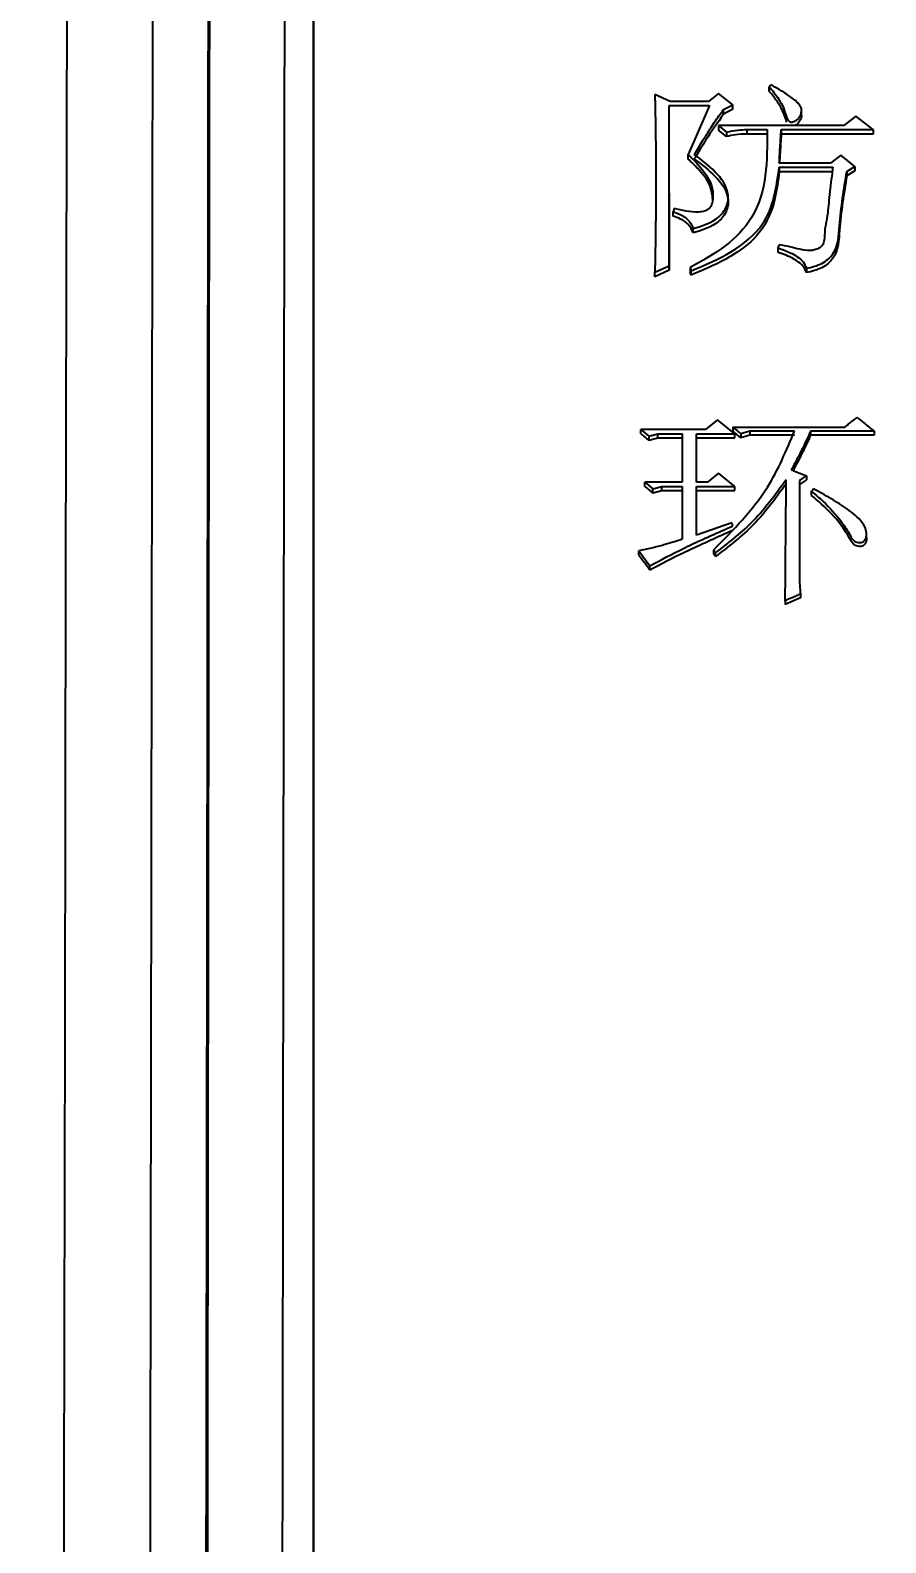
# Model space of a CAD drawing. Header units: millimetres. Extents: x 2126 to 3741, y 477 to 1658.
# Drawn here: x 2346.98 to 2356.14, y 1382.4 to 1398.59 of the extents above; entities that cross this region are included whole.
import ezdxf

# ---------------------------------------------------------------- set-up
doc = ezdxf.new("R2010")
doc.units = ezdxf.units.MM
doc.layers.add('AM_5', color=3, linetype='Continuous', lineweight=25)
doc.styles.add('SLDTEXTSTYLE1', font='txt.shx', dxfattribs={"width": 0.7, "bigfont": 'gbcbig.shx'})
doc.dimstyles.new('SLDDIMSTYLE12$0', dxfattribs={"dimtxt": 12, "dimasz": 10, "dimexe": 0, "dimexo": 0.0625, "dimgap": 0.875, "dimtad": 1, "dimdec": 1, "dimlfac": 1.8, "dimrnd": 1e-09, "dimzin": 12, "dimdsep": 46, "dimtxsty": 'SLDTEXTSTYLE1', "dimcen": 0.09, "dimdle": 8.16, "dimclrd": 3, "dimclre": 3, "dimadec": 0, "dimazin": 3, "dimtfac": 1, "dimtdec": 1, "dimtofl": 0, "dimtmove": 0, "dimatfit": 3, "dimfxl": 0, "dimfrac": 2, "dimtolj": 1, "dimlwd": 5, "dimlwe": 5, "dimarcsym": 0})

# ---------------------------------------------------------------- blocks, each defined once
blk = doc.blocks.new('*D20')
at = {"layer": 'AM_5', "color": 3, "lineweight": 5, "transparency": 16777216}
blk.add_line((2548.033, 1555.7), (2264.196, 1555.7), dxfattribs=at)
at = {"layer": 'AM_5', "color": 3, "linetype": 'Continuous', "lineweight": 5, "transparency": 16777216}
for p, q in [((2264.196, 1545.7), (2264.196, 1266.959)), ((2595.101, 1256.959), (2264.196, 1256.959))]:
    blk.add_line(p, q, dxfattribs=at)
at = {"layer": 'AM_5', "color": 3, "transparency": 16777216}
for points in [[(2262.529, 1545.7), (2265.863, 1545.7), (2264.196, 1555.7)], [(2262.529, 1266.959), (2265.863, 1266.959), (2264.196, 1256.959)]]:
    blk.add_solid(points, dxfattribs=at)
at = {"layer": 'Defpoints', "color": 0, "transparency": 16777216}
for p in [(2548.096, 1555.7), (2264.196, 1256.959), (2595.163, 1256.959)]:
    blk.add_point(p, dxfattribs=at)
at = {"layer": 'AM_5', "color": 0, "transparency": 16777216, "insert": (2257.321, 1403.647), "char_height": 12, "attachment_point": 5, "rotation": 90, "style": 'SLDTEXTSTYLE1'}
blk.add_mtext('\\A1;350', dxfattribs=at)

msp = doc.modelspace()

# ---------------------------------------------------------------- linework, layer by layer
at = {"color": 7, "linetype": 'Continuous', "lineweight": 25}
for p, q in [((2354.917, 1398.008), (2354.895, 1397.991)), ((2353.835, 1397.829), (2353.673, 1397.906)), ((2353.673, 1397.906), (2353.673, 1397.857)), ((2354.246, 1397.829), (2353.835, 1397.829)), ((2354.355, 1397.914), (2354.246, 1397.829)), ((2354.506, 1397.794), (2354.355, 1397.914)), ((2354.409, 1397.743), (2354.506, 1397.794)), ((2354.506, 1397.746), (2354.506, 1397.794)), ((2353.824, 1397.786), (2354.257, 1397.786)), ((2353.824, 1396.07), (2353.824, 1397.786)), ((2353.824, 1397.737), (2353.824, 1397.786)), ((2354.257, 1397.786), (2354.03, 1397.262)), ((2354.506, 1397.746), (2354.409, 1397.694)), ((2354.409, 1397.694), (2354.409, 1397.743)), ((2355.243, 1397.679), (2355.243, 1397.728)), ((2355.826, 1397.674), (2355.696, 1397.571)), ((2356.01, 1397.529), (2355.826, 1397.674)), ((2355.696, 1397.571), (2354.355, 1397.571)), ((2354.355, 1397.571), (2354.441, 1397.503)), ((2354.355, 1397.571), (2354.355, 1397.523)), ((2354.441, 1397.455), (2354.355, 1397.523)), ((2354.441, 1397.503), (2354.441, 1397.455)), ((2354.657, 1397.529), (2354.874, 1397.529)), ((2354.657, 1397.529), (2354.657, 1397.48)), ((2354.874, 1397.48), (2354.657, 1397.48)), ((2355.025, 1397.529), (2356.01, 1397.529)), ((2355.025, 1397.529), (2355.025, 1397.48)), ((2356.01, 1397.48), (2355.025, 1397.48)), ((2356.01, 1397.529), (2356.01, 1397.48)), ((2354.03, 1397.214), (2354.03, 1397.262)), ((2355.555, 1397.168), (2355.004, 1397.168)), ((2355.663, 1397.254), (2355.555, 1397.168)), ((2355.815, 1397.133), (2355.663, 1397.254)), ((2355.004, 1397.125), (2355.577, 1397.125)), ((2355.577, 1397.077), (2355.004, 1397.077)), ((2355.728, 1397.082), (2355.815, 1397.133)), ((2355.815, 1397.086), (2355.728, 1397.034)), ((2355.728, 1397.082), (2355.728, 1397.034)), ((2355.815, 1397.133), (2355.815, 1397.086)), ((2353.824, 1396.852), (2353.824, 1396.024)), ((2353.879, 1396.685), (2353.868, 1396.65)), ((2354.457, 1396.757), (2354.457, 1396.804)), ((2353.868, 1396.603), (2353.868, 1396.65)), ((2354.084, 1396.422), (2354.084, 1396.469)), ((2354.993, 1396.214), (2354.993, 1396.261)), ((2353.673, 1396.001), (2353.824, 1396.07)), ((2353.824, 1396.024), (2353.673, 1395.954)), ((2353.824, 1396.024), (2353.824, 1396.07)), ((2354.052, 1396.053), (2354.062, 1396.018)), ((2354.062, 1395.972), (2354.062, 1396.018)), ((2355.296, 1396.044), (2355.296, 1395.998)), ((2353.673, 1395.954), (2353.673, 1396.001)), ((2354.062, 1395.972), (2354.052, 1396.006)), ((2354.344, 1394.423), (2354.214, 1394.317)), ((2354.528, 1394.273), (2354.344, 1394.423)), ((2353.522, 1394.317), (2353.608, 1394.247)), ((2354.214, 1394.317), (2353.522, 1394.317)), ((2353.522, 1394.273), (2353.522, 1394.317)), ((2353.608, 1394.247), (2353.706, 1394.273)), ((2353.608, 1394.247), (2353.608, 1394.203)), ((2353.608, 1394.203), (2353.706, 1394.23)), ((2353.706, 1394.273), (2353.965, 1394.273)), ((2353.706, 1394.23), (2353.706, 1394.273)), ((2353.706, 1394.23), (2353.965, 1394.23)), ((2353.965, 1394.273), (2353.965, 1393.754)), ((2354.117, 1394.273), (2354.528, 1394.273)), ((2354.117, 1393.754), (2354.117, 1394.273)), ((2354.117, 1394.23), (2354.117, 1394.273)), ((2354.117, 1393.754), (2354.117, 1394.23)), ((2354.117, 1394.23), (2354.528, 1394.23)), ((2354.506, 1394.344), (2355.707, 1394.344)), ((2354.506, 1394.344), (2354.506, 1394.3)), ((2354.593, 1394.23), (2354.506, 1394.3)), ((2354.69, 1394.3), (2354.593, 1394.273)), ((2354.593, 1394.273), (2354.593, 1394.23)), ((2354.69, 1394.256), (2354.593, 1394.23)), ((2355.166, 1394.3), (2354.69, 1394.3)), ((2355.166, 1394.256), (2354.69, 1394.256)), ((2356.02, 1394.3), (2355.339, 1394.3)), ((2355.339, 1394.3), (2355.339, 1394.256)), ((2356.02, 1394.256), (2355.339, 1394.256)), ((2353.565, 1393.754), (2353.651, 1393.683)), ((2353.965, 1393.754), (2353.565, 1393.754)), ((2353.565, 1393.71), (2353.565, 1393.754)), ((2354.236, 1393.754), (2354.117, 1393.754)), ((2354.355, 1393.851), (2354.236, 1393.754)), ((2354.528, 1393.709), (2354.355, 1393.851)), ((2355.296, 1393.781), (2355.22, 1393.728)), ((2355.22, 1393.771), (2355.22, 1392.85)), ((2355.22, 1393.771), (2355.22, 1393.728)), ((2355.296, 1393.824), (2355.296, 1393.781)), ((2353.651, 1393.683), (2353.749, 1393.709)), ((2353.651, 1393.64), (2353.651, 1393.683)), ((2353.651, 1393.64), (2353.749, 1393.666)), ((2353.749, 1393.709), (2353.965, 1393.709)), ((2353.749, 1393.666), (2353.749, 1393.709)), ((2353.749, 1393.666), (2353.965, 1393.666)), ((2353.965, 1393.709), (2353.965, 1393.143)), ((2354.117, 1393.709), (2354.528, 1393.709)), ((2354.117, 1393.187), (2354.117, 1393.709)), ((2354.117, 1393.666), (2354.117, 1393.709)), ((2354.117, 1393.187), (2354.117, 1393.666)), ((2354.117, 1393.666), (2354.528, 1393.666)), ((2355.22, 1393.728), (2355.22, 1392.85)), ((2355.35, 1393.613), (2355.35, 1393.657)), ((2354.495, 1393.32), (2354.117, 1393.187)), ((2354.506, 1393.285), (2354.495, 1393.32)), ((2355.909, 1393.292), (2355.909, 1393.298)), ((2353.5, 1393.019), (2353.619, 1392.859)), ((2353.5, 1392.977), (2353.5, 1393.019)), ((2354.3, 1393.028), (2354.322, 1393.001)), ((2354.3, 1393.028), (2354.3, 1392.986)), ((2354.322, 1392.959), (2354.3, 1392.986)), ((2354.322, 1392.959), (2354.322, 1393.001)), ((2353.619, 1392.817), (2353.619, 1392.859)), ((2355.231, 1392.515), (2355.069, 1392.444)), ((2355.069, 1392.486), (2355.069, 1392.444)), ((2355.231, 1392.557), (2355.231, 1392.515))]:
    msp.add_line(p, q, dxfattribs=at)
at = {"color": 7, "linetype": 'Continuous', "lineweight": 25, "flags": 128}
for points in [[(2347.268, 1346.262), (2347.279, 1351.545), (2347.291, 1356.855), (2347.302, 1362.168), (2347.313, 1367.459), (2347.325, 1372.705), (2347.336, 1377.882), (2347.347, 1382.965), (2347.357, 1387.931), (2347.367, 1392.759), (2347.377, 1397.425), (2347.387, 1401.908)], [(2354.895, 1397.942), (2354.895, 1397.959), (2354.895, 1397.975), (2354.895, 1397.991)], [(2355.004, 1397.125), (2355.004, 1397.105), (2355.004, 1397.077)], [(2354.052, 1396.053), (2354.052, 1396.034), (2354.052, 1396.02), (2354.052, 1396.006)], [(2354.528, 1394.23), (2354.528, 1394.251), (2354.528, 1394.273)], [(2354.69, 1394.3), (2354.69, 1394.289), (2354.69, 1394.278), (2354.69, 1394.256)], [(2356.02, 1394.3), (2356.02, 1394.278), (2356.02, 1394.256)], [(2354.528, 1393.666), (2354.528, 1393.677), (2354.528, 1393.693), (2354.528, 1393.709)], [(2355.371, 1393.683), (2355.361, 1393.67), (2355.35, 1393.657)]]:
    msp.add_lwpolyline(points, dxfattribs=at)
at = {"color": 7, "linetype": 'Continuous', "lineweight": 25}
for points, knots in [([(2350.018, 1436.372), (2350.018, 1436.268), (2350.018, 1435.747), (2350.018, 1434.38), (2350.018, 1432.22), (2350.018, 1429.602), (2350.018, 1427.139), (2350.018, 1423.632), (2350.018, 1420.489), (2350.018, 1416.173), (2350.019, 1411.486), (2350.019, 1406.354), (2350.019, 1400.931), (2350.019, 1396.372), (2350.019, 1390.449), (2350.019, 1385.544), (2350.019, 1378.865), (2350.019, 1374.572), (2350.019, 1371.571)], [0, 0, 0, 0, 0.020124, 0.100733, 0.181328, 0.221587, 0.302184, 0.342442, 0.423039, 0.463298, 0.543894, 0.624491, 0.664749, 0.745346, 0.785604, 0.8662, 0.906458, 1, 1, 1, 1]), ([(2348.349, 1435.424), (2348.35, 1435.452), (2348.35, 1435.541), (2348.349, 1434.554), (2348.346, 1432.541), (2348.341, 1429.479), (2348.336, 1426.09), (2348.331, 1422.753), (2348.326, 1419.683), (2348.32, 1416.04), (2348.314, 1411.769), (2348.307, 1407.124), (2348.299, 1402.177), (2348.291, 1397.006), (2348.282, 1391.322), (2348.272, 1385.125), (2348.261, 1378.441), (2348.254, 1373.75), (2348.25, 1371.356)], [0, 0, 0, 0, 0.039342, 0.122943, 0.206183, 0.289063, 0.371582, 0.416612, 0.465601, 0.518547, 0.575452, 0.636313, 0.690059, 0.746552, 0.805793, 0.867782, 0.932518, 1, 1, 1, 1]), ([(2348.855, 1371.221), (2348.859, 1374.52), (2348.868, 1381.119), (2348.881, 1390.549), (2348.893, 1399.429), (2348.904, 1407.587), (2348.914, 1414.887), (2348.922, 1421.205), (2348.929, 1426.429), (2348.934, 1430.477), (2348.937, 1432.881), (2348.938, 1434.195), (2348.939, 1434.516), (2348.939, 1434.677)], [0, 0, 0, 0, 0.0981345, 0.196269, 0.2944034, 0.3925379, 0.4906723, 0.5888066, 0.686941, 0.7850753, 0.8832097, 0.9416048, 1, 1, 1, 1]), ([(2348.869, 1371.172), (2348.872, 1373.558), (2348.879, 1378.264), (2348.888, 1385.014), (2348.896, 1391.356), (2348.904, 1397.251), (2348.912, 1402.682), (2348.92, 1408.415), (2348.927, 1414.184), (2348.934, 1419.664), (2348.94, 1424.131), (2348.945, 1427.654), (2348.948, 1430.317), (2348.95, 1432.216), (2348.951, 1433.447), (2348.952, 1433.962), (2348.952, 1434.112), (2348.952, 1434.137)], [0, 0, 0, 0, 0.07139, 0.140843, 0.208359, 0.273937, 0.337578, 0.399281, 0.488173, 0.572709, 0.652888, 0.72871, 0.800173, 0.867277, 0.930021, 0.988406, 1, 1, 1, 1]), ([(2349.75, 1433.354), (2349.75, 1433.261), (2349.75, 1433.091), (2349.75, 1432.643), (2349.749, 1432.103), (2349.748, 1431.427), (2349.747, 1430.619), (2349.746, 1429.679), (2349.745, 1428.608), (2349.743, 1426.898), (2349.739, 1424.212), (2349.734, 1420.062), (2349.728, 1414.846), (2349.72, 1409.239), (2349.713, 1403.562), (2349.705, 1398.095), (2349.697, 1392.082), (2349.688, 1385.534), (2349.678, 1378.491), (2349.671, 1373.549), (2349.668, 1371.035)], [0, 0, 0, 0, 0.037781, 0.069081, 0.100468, 0.131943, 0.163506, 0.195157, 0.226895, 0.258722, 0.330934, 0.408983, 0.49287, 0.582593, 0.645672, 0.711347, 0.779618, 0.850484, 0.923944, 1, 1, 1, 1]), ([(2350.019, 1371.47), (2350.019, 1372.117), (2350.019, 1375.358), (2350.019, 1381.123), (2350.019, 1387.34), (2350.019, 1393.375), (2350.019, 1398.005), (2350.019, 1401.816), (2350.019, 1403.259), (2350.019, 1403.656)], [0, 0, 0, 0, 0.056256, 0.281605, 0.506911, 0.619454, 0.844767, 0.95731, 1, 1, 1, 1]), ([(2354.895, 1397.991), (2354.93, 1397.948), (2354.989, 1397.875), (2355.054, 1397.764), (2355.072, 1397.685), (2355.094, 1397.637), (2355.107, 1397.622), (2355.119, 1397.613), (2355.133, 1397.609), (2355.151, 1397.611), (2355.178, 1397.621), (2355.208, 1397.644), (2355.233, 1397.679), (2355.244, 1397.717), (2355.244, 1397.756), (2355.212, 1397.815), (2355.132, 1397.875), (2355.027, 1397.946), (2354.954, 1397.987), (2354.917, 1398.008)], [0, 0, 0, 0, 0.156412, 0.260868, 0.365462, 0.392662, 0.410241, 0.42134, 0.432549, 0.445637, 0.467959, 0.506678, 0.545841, 0.586947, 0.621916, 0.6571, 0.775363, 0.887354, 1, 1, 1, 1]), ([(2353.673, 1397.906), (2353.673, 1397.889), (2353.674, 1397.865), (2353.674, 1397.833), (2353.675, 1397.808), (2353.675, 1397.784), (2353.676, 1397.76), (2353.676, 1397.735), (2353.677, 1397.711), (2353.677, 1397.687), (2353.678, 1397.654), (2353.678, 1397.622), (2353.679, 1397.589), (2353.679, 1397.565), (2353.68, 1397.532), (2353.68, 1397.5), (2353.681, 1397.467), (2353.681, 1397.443), (2353.681, 1397.419), (2353.682, 1397.386), (2353.682, 1397.354), (2353.682, 1397.321), (2353.683, 1397.297), (2353.683, 1397.272), (2353.683, 1397.24), (2353.683, 1397.207), (2353.684, 1397.174), (2353.684, 1397.154), (2353.684, 1397.138), (2353.684, 1397.126), (2353.684, 1397.113), (2353.684, 1397.097), (2353.684, 1397.081), (2353.684, 1397.064), (2353.684, 1397.052), (2353.684, 1397.04), (2353.684, 1397.028), (2353.684, 1397.015), (2353.684, 1397.005), (2353.684, 1396.997), (2353.684, 1396.991), (2353.684, 1396.983), (2353.684, 1396.975), (2353.684, 1396.967), (2353.684, 1396.958), (2353.684, 1396.948), (2353.684, 1396.936), (2353.684, 1396.92), (2353.684, 1396.903), (2353.684, 1396.887), (2353.684, 1396.875), (2353.684, 1396.858), (2353.684, 1396.838), (2353.684, 1396.813), (2353.683, 1396.789), (2353.683, 1396.764), (2353.683, 1396.732), (2353.683, 1396.699), (2353.682, 1396.666), (2353.682, 1396.642), (2353.682, 1396.617), (2353.682, 1396.584), (2353.681, 1396.552), (2353.681, 1396.519), (2353.681, 1396.494), (2353.68, 1396.47), (2353.68, 1396.437), (2353.679, 1396.404), (2353.679, 1396.371), (2353.679, 1396.347), (2353.678, 1396.314), (2353.678, 1396.281), (2353.677, 1396.248), (2353.677, 1396.224), (2353.676, 1396.199), (2353.676, 1396.166), (2353.675, 1396.133), (2353.675, 1396.101), (2353.674, 1396.076), (2353.674, 1396.043), (2353.673, 1396.017), (2353.673, 1396.001)], [0, 0, 0, 0, 0.025705, 0.038557, 0.05141, 0.064262, 0.077115, 0.089967, 0.102819, 0.115672, 0.128524, 0.154229, 0.167082, 0.179934, 0.192786, 0.218491, 0.231344, 0.244196, 0.257049, 0.269901, 0.295606, 0.308458, 0.321311, 0.334163, 0.347016, 0.37272, 0.385573, 0.398425, 0.404851, 0.411278, 0.417704, 0.42413, 0.436983, 0.443409, 0.449835, 0.456261, 0.462687, 0.469114, 0.47554, 0.478753, 0.481966, 0.485179, 0.491605, 0.494818, 0.498032, 0.504458, 0.510884, 0.51731, 0.530163, 0.536589, 0.543015, 0.549441, 0.562294, 0.575146, 0.587999, 0.600851, 0.613703, 0.639408, 0.652261, 0.665113, 0.677966, 0.690818, 0.716523, 0.729375, 0.742228, 0.75508, 0.767932, 0.793637, 0.80649, 0.819342, 0.832195, 0.857899, 0.870752, 0.883604, 0.896457, 0.909309, 0.935014, 0.947866, 0.960719, 0.973571, 1, 1, 1, 1]), ([(2355.086, 1397.608), (2355.07, 1397.656), (2355.041, 1397.74), (2354.971, 1397.851), (2354.921, 1397.912), (2354.895, 1397.942)], [0, 0, 0, 0, 0.399399, 0.697767, 1, 1, 1, 1]), ([(2354.095, 1397.262), (2354.125, 1397.311), (2354.158, 1397.365), (2354.195, 1397.426), (2354.204, 1397.441), (2354.214, 1397.456), (2354.223, 1397.471), (2354.233, 1397.486), (2354.246, 1397.507), (2354.285, 1397.571), (2354.34, 1397.653), (2354.392, 1397.721), (2354.409, 1397.743)], [0, 0, 0, 0, 0.297523, 0.334713, 0.371903, 0.390498, 0.427688, 0.464879, 0.483474, 0.557855, 0.855503, 1, 1, 1, 1]), ([(2354.409, 1397.694), (2354.343, 1397.601), (2354.254, 1397.476), (2354.155, 1397.313), (2354.115, 1397.247), (2354.095, 1397.214)], [0, 0, 0, 0, 0.597119, 0.798557, 1, 1, 1, 1]), ([(2355.242, 1397.679), (2355.242, 1397.674), (2355.242, 1397.653), (2355.225, 1397.617), (2355.198, 1397.585), (2355.175, 1397.574), (2355.169, 1397.571)], [0, 0, 0, 0, 0.112826, 0.49093, 0.862071, 1, 1, 1, 1]), ([(2354.874, 1397.529), (2354.876, 1397.196), (2354.878, 1396.727), (2354.436, 1396.263), (2354.181, 1396.124), (2354.052, 1396.053)], [0, 0, 0, 0, 0.546872, 0.769893, 1, 1, 1, 1]), ([(2354.441, 1397.503), (2354.481, 1397.511), (2354.552, 1397.527), (2354.625, 1397.528), (2354.657, 1397.529)], [0, 0, 0, 0, 0.558835, 1, 1, 1, 1]), ([(2354.657, 1397.48), (2354.616, 1397.479), (2354.543, 1397.478), (2354.472, 1397.462), (2354.441, 1397.455)], [0, 0, 0, 0, 0.561085, 1, 1, 1, 1]), ([(2355.004, 1397.168), (2355.006, 1397.2), (2355.009, 1397.266), (2355.017, 1397.386), (2355.022, 1397.474), (2355.025, 1397.529)], [0, 0, 0, 0, 0.271476, 0.542951, 1, 1, 1, 1]), ([(2355.025, 1397.48), (2355.021, 1397.415), (2355.016, 1397.323), (2355.009, 1397.218), (2355.007, 1397.179), (2355.006, 1397.168)], [0, 0, 0, 0, 0.626456, 0.889379, 1, 1, 1, 1]), ([(2354.03, 1397.262), (2354.089, 1397.203), (2354.19, 1397.103), (2354.286, 1396.943), (2354.299, 1396.824), (2354.288, 1396.744), (2354.27, 1396.698), (2354.239, 1396.669), (2354.196, 1396.651), (2354.073, 1396.637), (2353.965, 1396.664), (2353.879, 1396.685)], [0, 0, 0, 0, 0.237031, 0.40138, 0.534635, 0.589033, 0.643886, 0.675792, 0.707579, 0.7663, 1, 1, 1, 1]), ([(2354.294, 1396.779), (2354.287, 1396.828), (2354.271, 1396.951), (2354.154, 1397.092), (2354.064, 1397.181), (2354.03, 1397.214)], [0, 0, 0, 0, 0.289937, 0.729757, 1, 1, 1, 1]), ([(2354.084, 1396.469), (2354.183, 1396.5), (2354.333, 1396.546), (2354.451, 1396.704), (2354.471, 1396.888), (2354.326, 1397.089), (2354.173, 1397.204), (2354.095, 1397.262)], [0, 0, 0, 0, 0.25015, 0.377758, 0.502112, 0.745934, 1, 1, 1, 1]), ([(2354.095, 1397.214), (2354.173, 1397.156), (2354.326, 1397.042), (2354.471, 1396.841), (2354.451, 1396.657), (2354.333, 1396.5), (2354.183, 1396.453), (2354.084, 1396.422)], [0, 0, 0, 0, 0.254102, 0.497855, 0.622144, 0.749731, 1, 1, 1, 1]), ([(2354.062, 1396.018), (2354.209, 1396.079), (2354.498, 1396.199), (2354.926, 1396.552), (2354.974, 1396.909), (2355.004, 1397.125)], [0, 0, 0, 0, 0.291804, 0.574112, 1, 1, 1, 1]), ([(2355.004, 1397.077), (2354.992, 1396.981), (2354.965, 1396.756), (2354.831, 1396.423), (2354.488, 1396.152), (2354.217, 1396.037), (2354.062, 1395.972)], [0, 0, 0, 0, 0.196577, 0.462275, 0.692724, 1, 1, 1, 1]), ([(2355.577, 1397.125), (2355.575, 1397.103), (2355.563, 1396.995), (2355.537, 1396.814), (2355.526, 1396.615), (2355.491, 1396.476), (2355.491, 1396.388), (2355.484, 1396.324), (2355.461, 1396.282), (2355.428, 1396.255), (2355.382, 1396.238), (2355.275, 1396.229), (2355.151, 1396.269), (2355.042, 1396.289), (2355.004, 1396.296)], [0, 0, 0, 0, 0.051282, 0.25636, 0.431754, 0.51946, 0.589456, 0.639546, 0.668094, 0.696777, 0.732309, 0.768498, 0.918801, 1, 1, 1, 1]), ([(2355.296, 1396.044), (2355.353, 1396.057), (2355.464, 1396.084), (2355.638, 1396.234), (2355.648, 1396.602), (2355.697, 1396.891), (2355.728, 1397.082)], [0, 0, 0, 0, 0.1295403, 0.2526388, 0.50766, 1, 1, 1, 1]), ([(2355.728, 1397.034), (2355.697, 1396.844), (2355.649, 1396.555), (2355.638, 1396.187), (2355.464, 1396.037), (2355.353, 1396.011), (2355.296, 1395.998)], [0, 0, 0, 0, 0.492224, 0.747194, 0.870344, 1, 1, 1, 1]), ([(2353.868, 1396.65), (2353.902, 1396.638), (2353.957, 1396.618), (2354.02, 1396.572), (2354.061, 1396.524), (2354.077, 1396.487), (2354.084, 1396.469)], [0, 0, 0, 0, 0.34974, 0.571287, 0.787704, 1, 1, 1, 1]), ([(2354.084, 1396.422), (2354.069, 1396.454), (2354.04, 1396.514), (2353.955, 1396.573), (2353.895, 1396.594), (2353.868, 1396.603)], [0, 0, 0, 0, 0.3717838, 0.7145965, 1, 1, 1, 1]), ([(2354.993, 1396.261), (2354.995, 1396.267), (2354.998, 1396.278), (2355.002, 1396.29), (2355.004, 1396.296)], [0, 0, 0, 0, 0.499996, 1, 1, 1, 1]), ([(2354.993, 1396.261), (2355.037, 1396.246), (2355.109, 1396.221), (2355.198, 1396.17), (2355.265, 1396.116), (2355.286, 1396.068), (2355.296, 1396.044)], [0, 0, 0, 0, 0.349071, 0.571765, 0.789358, 1, 1, 1, 1]), ([(2355.296, 1395.998), (2355.289, 1396.016), (2355.274, 1396.054), (2355.225, 1396.104), (2355.158, 1396.148), (2355.078, 1396.185), (2355.021, 1396.205), (2354.993, 1396.214)], [0, 0, 0, 0, 0.1623169, 0.3288282, 0.5494626, 0.7737767, 1, 1, 1, 1]), ([(2355.707, 1394.344), (2355.719, 1394.354), (2355.744, 1394.374), (2355.787, 1394.409), (2355.818, 1394.434), (2355.837, 1394.449)], [0, 0, 0, 0, 0.288432, 0.576865, 1, 1, 1, 1]), ([(2355.837, 1394.449), (2355.862, 1394.429), (2355.905, 1394.394), (2355.966, 1394.344), (2356.002, 1394.315), (2356.02, 1394.3)], [0, 0, 0, 0, 0.407194, 0.703597, 1, 1, 1, 1]), ([(2353.522, 1394.273), (2353.534, 1394.263), (2353.555, 1394.247), (2353.583, 1394.223), (2353.6, 1394.21), (2353.608, 1394.203)], [0, 0, 0, 0, 0.4286084, 0.7143042, 1, 1, 1, 1]), ([(2354.3, 1393.028), (2354.512, 1393.242), (2354.886, 1393.622), (2355.081, 1394.094), (2355.166, 1394.3)], [0, 0, 0, 0, 0.564597, 1, 1, 1, 1]), ([(2354.593, 1394.273), (2354.58, 1394.284), (2354.56, 1394.3), (2354.531, 1394.324), (2354.514, 1394.337), (2354.506, 1394.344)], [0, 0, 0, 0, 0.428361, 0.714181, 1, 1, 1, 1]), ([(2355.339, 1394.3), (2355.313, 1394.243), (2355.268, 1394.144), (2355.198, 1394.007), (2355.155, 1393.926), (2355.133, 1393.886)], [0, 0, 0, 0, 0.409741, 0.70481, 1, 1, 1, 1]), ([(2355.339, 1394.256), (2355.313, 1394.199), (2355.268, 1394.1), (2355.204, 1393.975), (2355.168, 1393.907), (2355.153, 1393.879)], [0, 0, 0, 0, 0.449925, 0.773337, 1, 1, 1, 1]), ([(2355.079, 1393.78), (2354.961, 1393.618), (2354.749, 1393.327), (2354.453, 1393.102), (2354.322, 1393.001)], [0, 0, 0, 0, 0.555449, 1, 1, 1, 1]), ([(2355.069, 1392.486), (2355.069, 1392.494), (2355.069, 1392.52), (2355.069, 1392.554), (2355.069, 1392.597), (2355.07, 1392.64), (2355.07, 1392.682), (2355.07, 1392.725), (2355.071, 1392.759), (2355.071, 1392.802), (2355.071, 1392.844), (2355.072, 1392.887), (2355.072, 1392.93), (2355.072, 1392.964), (2355.073, 1393.006), (2355.073, 1393.04), (2355.073, 1393.083), (2355.074, 1393.126), (2355.074, 1393.168), (2355.074, 1393.211), (2355.075, 1393.245), (2355.075, 1393.287), (2355.075, 1393.33), (2355.076, 1393.372), (2355.076, 1393.415), (2355.076, 1393.449), (2355.077, 1393.491), (2355.077, 1393.525), (2355.078, 1393.568), (2355.078, 1393.601), (2355.078, 1393.644), (2355.079, 1393.701), (2355.079, 1393.749), (2355.079, 1393.78)], [0, 0, 0, 0, 0.019729, 0.059186, 0.078915, 0.118372, 0.157829, 0.177558, 0.217015, 0.236744, 0.276201, 0.315659, 0.335387, 0.374845, 0.394573, 0.43403, 0.453759, 0.493216, 0.532674, 0.552402, 0.59186, 0.611588, 0.651046, 0.690503, 0.710232, 0.749689, 0.769418, 0.808875, 0.828604, 0.868061, 0.88779, 0.927247, 1, 1, 1, 1]), ([(2355.133, 1393.886), (2355.149, 1393.88), (2355.179, 1393.868), (2355.234, 1393.848), (2355.272, 1393.833), (2355.296, 1393.824)], [0, 0, 0, 0, 0.283862, 0.567725, 1, 1, 1, 1]), ([(2355.296, 1393.824), (2355.289, 1393.82), (2355.274, 1393.809), (2355.248, 1393.791), (2355.229, 1393.778), (2355.22, 1393.771)], [0, 0, 0, 0, 0.250001, 0.6250002, 1, 1, 1, 1]), ([(2353.565, 1393.71), (2353.577, 1393.7), (2353.598, 1393.683), (2353.627, 1393.66), (2353.643, 1393.646), (2353.651, 1393.64)], [0, 0, 0, 0, 0.428608, 0.714304, 1, 1, 1, 1]), ([(2355.079, 1393.737), (2354.961, 1393.575), (2354.749, 1393.284), (2354.453, 1393.059), (2354.322, 1392.959)], [0, 0, 0, 0, 0.555388, 1, 1, 1, 1]), ([(2355.35, 1393.657), (2355.391, 1393.622), (2355.511, 1393.521), (2355.65, 1393.367), (2355.747, 1393.22), (2355.785, 1393.143), (2355.822, 1393.116), (2355.851, 1393.108), (2355.879, 1393.108), (2355.903, 1393.116), (2355.921, 1393.131), (2355.935, 1393.156), (2355.941, 1393.2), (2355.932, 1393.261), (2355.87, 1393.361), (2355.74, 1393.467), (2355.559, 1393.581), (2355.434, 1393.649), (2355.371, 1393.683)], [0, 0, 0, 0, 0.09565, 0.280795, 0.373244, 0.419662, 0.436462, 0.4533, 0.470465, 0.483389, 0.496387, 0.510841, 0.535897, 0.579802, 0.622961, 0.750748, 0.875017, 1, 1, 1, 1]), ([(2355.935, 1393.173), (2355.936, 1393.165), (2355.94, 1393.147), (2355.936, 1393.12), (2355.926, 1393.095), (2355.911, 1393.079), (2355.892, 1393.069), (2355.87, 1393.065), (2355.844, 1393.067), (2355.818, 1393.076), (2355.784, 1393.103), (2355.719, 1393.231), (2355.581, 1393.414), (2355.423, 1393.551), (2355.35, 1393.613)], [0, 0, 0, 0, 0.025638, 0.062848, 0.09324, 0.114417, 0.135605, 0.157562, 0.183803, 0.214117, 0.245018, 0.322491, 0.688269, 1, 1, 1, 1]), ([(2353.619, 1392.859), (2353.739, 1392.923), (2353.873, 1392.995), (2354.019, 1393.064), (2354.049, 1393.079), (2354.072, 1393.09), (2354.095, 1393.1), (2354.115, 1393.109), (2354.134, 1393.118), (2354.149, 1393.125), (2354.165, 1393.133), (2354.176, 1393.138), (2354.188, 1393.143), (2354.204, 1393.15), (2354.219, 1393.157), (2354.234, 1393.164), (2354.246, 1393.169), (2354.258, 1393.175), (2354.273, 1393.182), (2354.289, 1393.189), (2354.304, 1393.196), (2354.316, 1393.201), (2354.331, 1393.208), (2354.347, 1393.215), (2354.363, 1393.222), (2354.374, 1393.227), (2354.386, 1393.232), (2354.398, 1393.237), (2354.409, 1393.242), (2354.419, 1393.247), (2354.427, 1393.25), (2354.433, 1393.253), (2354.438, 1393.255), (2354.446, 1393.259), (2354.454, 1393.262), (2354.462, 1393.265), (2354.468, 1393.268), (2354.473, 1393.271), (2354.481, 1393.274), (2354.489, 1393.277), (2354.498, 1393.281), (2354.503, 1393.284), (2354.506, 1393.285)], [0, 0, 0, 0, 0.414083, 0.465835, 0.49171, 0.517586, 0.543462, 0.569338, 0.582276, 0.608151, 0.621089, 0.634027, 0.646965, 0.659903, 0.685779, 0.698716, 0.711654, 0.724592, 0.73753, 0.763406, 0.776344, 0.789282, 0.802219, 0.828095, 0.841033, 0.853971, 0.866909, 0.879847, 0.892784, 0.905722, 0.912191, 0.91866, 0.925129, 0.931598, 0.944536, 0.951005, 0.957474, 0.963943, 0.970412, 0.98335, 0.989818, 1, 1, 1, 1]), ([(2353.965, 1393.143), (2353.9, 1393.122), (2353.792, 1393.087), (2353.636, 1393.048), (2353.545, 1393.029), (2353.5, 1393.019)], [0, 0, 0, 0, 0.424962, 0.712284, 1, 1, 1, 1]), ([(2353.619, 1392.817), (2353.739, 1392.88), (2353.919, 1392.975), (2354.161, 1393.085), (2354.336, 1393.165), (2354.449, 1393.217), (2354.506, 1393.242)], [0, 0, 0, 0, 0.414296, 0.62139, 0.810694, 1, 1, 1, 1]), ([(2353.5, 1392.977), (2353.52, 1392.95), (2353.55, 1392.91), (2353.589, 1392.857), (2353.609, 1392.83), (2353.619, 1392.817)], [0, 0, 0, 0, 0.5, 0.75, 1, 1, 1, 1]), ([(2355.22, 1392.85), (2355.22, 1392.816), (2355.221, 1392.749), (2355.223, 1392.651), (2355.228, 1392.588), (2355.231, 1392.557)], [0, 0, 0, 0, 0.355817, 0.677713, 1, 1, 1, 1]), ([(2355.231, 1392.557), (2355.216, 1392.55), (2355.186, 1392.537), (2355.132, 1392.513), (2355.093, 1392.496), (2355.069, 1392.486)], [0, 0, 0, 0, 0.277507, 0.555013, 1, 1, 1, 1])]:
    msp.add_open_spline(points, degree=3, knots=knots, dxfattribs=at)

# ---------------------------------------------------------------- dimensions: what is measured, and where the dimension line sits
at = {"layer": 'AM_5'}
dim = msp.add_linear_dim(base=(2264.196, 1256.959), p1=(2548.096, 1555.7), p2=(2595.163, 1256.959), angle=90, text='350', dimstyle='SLDDIMSTYLE12$0', override={"dimlfac": 1}, dxfattribs=at)
dim.commit()
dim.dimension.update_dxf_attribs({"geometry": '*D20', "text_midpoint": (2264.196, 1403.647), "dimtype": 160})

doc.saveas('drawing.dxf')
